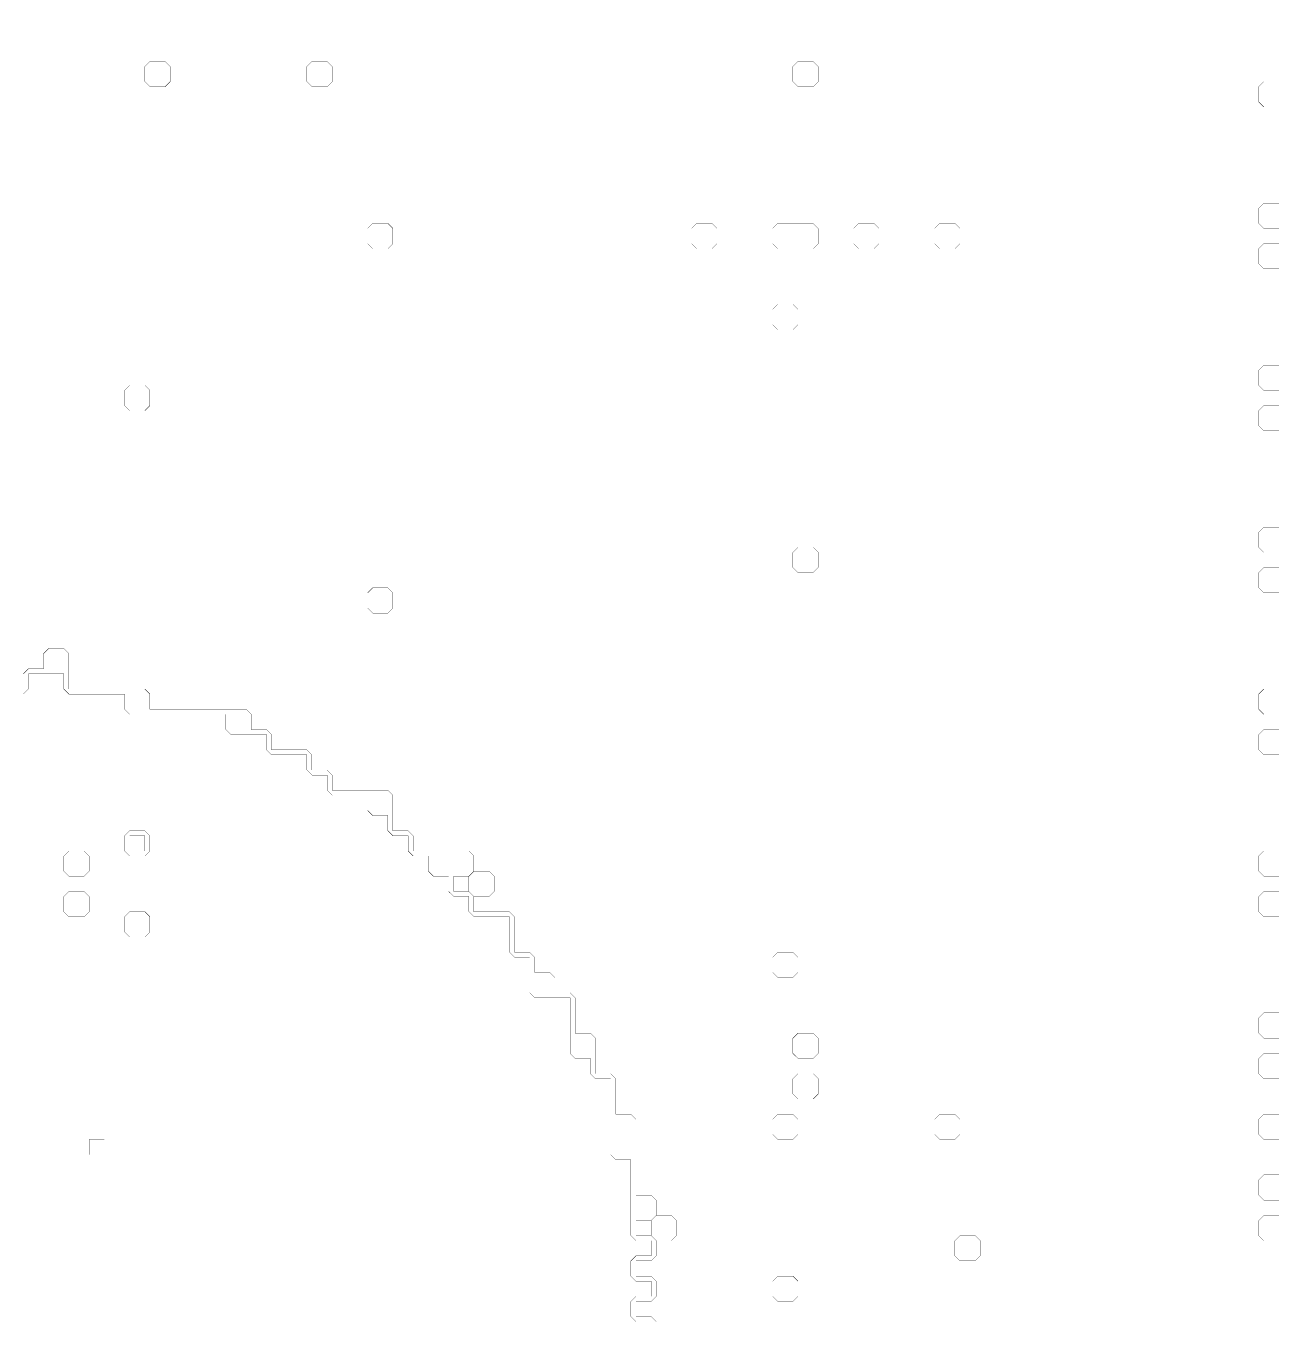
# Model space of a CAD drawing. Header units: metres. Extents: x 0 to 4990, y -4990 to 0.
# Drawn here: x 2573 to 4990, y -2495 to 0 of the extents above; entities that cross this region are included whole.
import ezdxf

# ---------------------------------------------------------------- set-up
doc = ezdxf.new("R2010")
doc.units = ezdxf.units.M
doc.layers.add('conductor', color=1, linetype='Continuous')
doc.layers.add('substrate', color=5, linetype='Continuous')

msp = doc.modelspace()

# ---------------------------------------------------------------- linework, layer by layer
at = {"layer": 'conductor', "const_width": 0.5}
msp.add_lwpolyline([(3750, -2500), (3740.234375, -2490.234375), (3740.234375, -2480.46875), (3740.234375, -2470.703125), (3740.234375, -2460.9375), (3750, -2451.171875), (3759.765625, -2451.171875), (3769.53125, -2451.171875), (3779.296875, -2451.171875), (3779.296875, -2441.40625), (3779.296875, -2431.640625), (3779.296875, -2421.875), (3769.53125, -2421.875), (3759.765625, -2421.875), (3750, -2421.875), (3740.234375, -2412.109375), (3740.234375, -2402.34375), (3740.234375, -2392.578125), (3740.234375, -2382.8125), (3750, -2373.046875), (3759.765625, -2373.046875), (3769.53125, -2373.046875), (3779.296875, -2373.046875), (3779.296875, -2363.28125), (3779.296875, -2353.515625), (3779.296875, -2343.75), (3769.53125, -2343.75), (3759.765625, -2343.75), (3750, -2343.75), (3740.234375, -2333.984375), (3740.234375, -2324.21875), (3740.234375, -2314.453125), (3740.234375, -2304.6875), (3740.234375, -2294.921875), (3740.234375, -2285.15625), (3740.234375, -2275.390625), (3740.234375, -2265.625), (3740.234375, -2255.859375), (3740.234375, -2246.09375), (3740.234375, -2236.328125), (3740.234375, -2226.5625), (3740.234375, -2216.796875), (3740.234375, -2207.03125), (3740.234375, -2197.265625), (3740.234375, -2187.5), (3730.46875, -2187.5), (3720.703125, -2187.5), (3710.9375, -2187.5), (3701.171875, -2177.734375), (3701.171875, -2167.96875), (3701.171875, -2158.203125), (3701.171875, -2148.4375), (3701.171875, -2138.671875), (3701.171875, -2128.90625), (3701.171875, -2119.140625), (3701.171875, -2109.375), (3701.171875, -2099.609375), (3701.171875, -2089.84375), (3701.171875, -2080.078125), (3701.171875, -2070.3125), (3701.171875, -2060.546875), (3701.171875, -2050.78125), (3701.171875, -2041.015625), (3701.171875, -2031.25), (3691.40625, -2031.25), (3681.640625, -2031.25), (3671.875, -2031.25), (3662.109375, -2021.484375), (3662.109375, -2011.71875), (3662.109375, -2001.953125), (3662.109375, -1992.1875), (3652.34375, -1992.1875), (3642.578125, -1992.1875), (3632.8125, -1992.1875), (3623.046875, -1982.421875), (3623.046875, -1972.65625), (3623.046875, -1962.890625), (3623.046875, -1953.125), (3623.046875, -1943.359375), (3623.046875, -1933.59375), (3623.046875, -1923.828125), (3623.046875, -1914.0625), (3623.046875, -1904.296875), (3623.046875, -1894.53125), (3623.046875, -1884.765625), (3623.046875, -1875), (3613.28125, -1875), (3603.515625, -1875), (3593.75, -1875), (3583.984375, -1875), (3574.21875, -1875), (3564.453125, -1875), (3554.6875, -1875), (3544.921875, -1865.234375), (3544.921875, -1855.46875), (3544.921875, -1845.703125), (3544.921875, -1835.9375), (3544.921875, -1826.171875), (3544.921875, -1816.40625), (3544.921875, -1806.640625), (3544.921875, -1796.875), (3535.15625, -1796.875), (3525.390625, -1796.875), (3515.625, -1796.875), (3505.859375, -1787.109375), (3505.859375, -1777.34375), (3505.859375, -1767.578125), (3505.859375, -1757.8125), (3505.859375, -1748.046875), (3505.859375, -1738.28125), (3505.859375, -1728.515625), (3505.859375, -1718.75), (3496.09375, -1718.75), (3486.328125, -1718.75), (3476.5625, -1718.75), (3466.796875, -1718.75), (3457.03125, -1718.75), (3447.265625, -1718.75), (3437.5, -1718.75), (3427.734375, -1708.984375), (3427.734375, -1699.21875), (3427.734375, -1689.453125), (3427.734375, -1679.6875), (3417.96875, -1679.6875), (3408.203125, -1679.6875), (3398.4375, -1679.6875), (3388.671875, -1669.921875), (3388.671875, -1660.15625), (3388.671875, -1650.390625), (3388.671875, -1640.625), (3378.90625, -1640.625), (3369.140625, -1640.625), (3359.375, -1640.625), (3349.609375, -1630.859375), (3349.609375, -1621.09375), (3349.609375, -1611.328125), (3349.609375, -1601.5625), (3339.84375, -1601.5625), (3330.078125, -1601.5625), (3320.3125, -1601.5625), (3310.546875, -1591.796875), (3310.546875, -1582.03125), (3310.546875, -1572.265625), (3310.546875, -1562.5), (3300.78125, -1562.5), (3291.015625, -1562.5), (3281.25, -1562.5), (3271.484375, -1552.734375), (3271.484375, -1542.96875), (3271.484375, -1533.203125), (3271.484375, -1523.4375), (3261.71875, -1523.4375), (3251.953125, -1523.4375), (3242.1875, -1523.4375), (3232.421875, -1513.671875), (3232.421875, -1503.90625), (3232.421875, -1494.140625), (3232.421875, -1484.375), (3222.65625, -1484.375), (3212.890625, -1484.375), (3203.125, -1484.375), (3193.359375, -1484.375), (3183.59375, -1484.375), (3173.828125, -1484.375), (3164.0625, -1484.375), (3154.296875, -1474.609375), (3154.296875, -1464.84375), (3154.296875, -1455.078125), (3154.296875, -1445.3125), (3144.53125, -1445.3125), (3134.765625, -1445.3125), (3125, -1445.3125), (3115.234375, -1435.546875), (3115.234375, -1425.78125), (3115.234375, -1416.015625), (3115.234375, -1406.25), (3105.46875, -1406.25), (3095.703125, -1406.25), (3085.9375, -1406.25), (3076.171875, -1406.25), (3066.40625, -1406.25), (3056.640625, -1406.25), (3046.875, -1406.25), (3037.109375, -1396.484375), (3037.109375, -1386.71875), (3037.109375, -1376.953125), (3037.109375, -1367.1875), (3027.34375, -1367.1875), (3017.578125, -1367.1875), (3007.8125, -1367.1875), (2998.046875, -1367.1875), (2988.28125, -1367.1875), (2978.515625, -1367.1875), (2968.75, -1367.1875), (2958.984375, -1357.421875), (2958.984375, -1347.65625), (2958.984375, -1337.890625), (2958.984375, -1328.125), (2949.21875, -1328.125), (2939.453125, -1328.125), (2929.6875, -1328.125), (2919.921875, -1328.125), (2910.15625, -1328.125), (2900.390625, -1328.125), (2890.625, -1328.125), (2880.859375, -1328.125), (2871.09375, -1328.125), (2861.328125, -1328.125), (2851.5625, -1328.125), (2841.796875, -1328.125), (2832.03125, -1328.125), (2822.265625, -1328.125), (2812.5, -1328.125), (2802.734375, -1328.125), (2792.96875, -1328.125), (2783.203125, -1328.125), (2773.4375, -1328.125), (2763.671875, -1318.359375), (2763.671875, -1308.59375), (2763.671875, -1298.828125), (2763.671875, -1289.0625), (2753.90625, -1289.0625), (2744.140625, -1289.0625), (2734.375, -1289.0625), (2724.609375, -1289.0625), (2714.84375, -1289.0625), (2705.078125, -1289.0625), (2695.3125, -1289.0625), (2685.546875, -1289.0625), (2675.78125, -1289.0625), (2666.015625, -1289.0625), (2656.25, -1289.0625), (2646.484375, -1279.296875), (2646.484375, -1269.53125), (2646.484375, -1259.765625), (2646.484375, -1250), (2636.71875, -1250), (2626.953125, -1250), (2617.1875, -1250), (2607.421875, -1250), (2597.65625, -1250), (2587.890625, -1250), (2578.125, -1250), (2578.125, -1259.765625), (2578.125, -1269.53125), (2578.125, -1279.296875), (2568.359375, -1289.0625)], dxfattribs=at)
for points in [[(2763.671875, -1562.5), (2773.4375, -1552.734375), (2783.203125, -1552.734375), (2792.96875, -1552.734375), (2802.734375, -1552.734375), (2812.5, -1562.5), (2812.5, -1572.265625), (2812.5, -1582.03125), (2812.5, -1591.796875), (2802.734375, -1601.5625), (2792.96875, -1601.5625), (2783.203125, -1601.5625), (2773.4375, -1601.5625), (2763.671875, -1591.796875), (2763.671875, -1582.03125), (2763.671875, -1572.265625)], [(2646.484375, -1601.5625), (2656.25, -1591.796875), (2666.015625, -1591.796875), (2675.78125, -1591.796875), (2685.546875, -1591.796875), (2695.3125, -1601.5625), (2695.3125, -1611.328125), (2695.3125, -1621.09375), (2695.3125, -1630.859375), (2685.546875, -1640.625), (2675.78125, -1640.625), (2666.015625, -1640.625), (2656.25, -1640.625), (2646.484375, -1630.859375), (2646.484375, -1621.09375), (2646.484375, -1611.328125)], [(2646.484375, -1679.6875), (2656.25, -1669.921875), (2666.015625, -1669.921875), (2675.78125, -1669.921875), (2685.546875, -1669.921875), (2695.3125, -1679.6875), (2695.3125, -1689.453125), (2695.3125, -1699.21875), (2695.3125, -1708.984375), (2685.546875, -1718.75), (2675.78125, -1718.75), (2666.015625, -1718.75), (2656.25, -1718.75), (2646.484375, -1708.984375), (2646.484375, -1699.21875), (2646.484375, -1689.453125)], [(2763.671875, -1718.75), (2773.4375, -1708.984375), (2783.203125, -1708.984375), (2792.96875, -1708.984375), (2802.734375, -1708.984375), (2812.5, -1718.75), (2812.5, -1728.515625), (2812.5, -1738.28125), (2812.5, -1748.046875), (2802.734375, -1757.8125), (2792.96875, -1757.8125), (2783.203125, -1757.8125), (2773.4375, -1757.8125), (2763.671875, -1748.046875), (2763.671875, -1738.28125), (2763.671875, -1728.515625)]]:
    msp.add_lwpolyline(points, close=True, dxfattribs=at)
at = {"layer": 'substrate', "const_width": 0.5}
for points in [[(4990.234375, -2500), (4990.234375, -2490.234375), (4990.234375, -2480.46875), (4990.234375, -2470.703125), (4990.234375, -2460.9375), (4990.234375, -2451.171875), (4990.234375, -2441.40625), (4990.234375, -2431.640625), (4990.234375, -2421.875), (4990.234375, -2412.109375), (4990.234375, -2402.34375), (4990.234375, -2392.578125), (4990.234375, -2382.8125), (4990.234375, -2373.046875), (4990.234375, -2363.28125), (4990.234375, -2353.515625), (4990.234375, -2343.75), (4980.46875, -2343.75), (4970.703125, -2343.75), (4960.9375, -2343.75), (4951.171875, -2333.984375), (4951.171875, -2324.21875), (4951.171875, -2314.453125), (4951.171875, -2304.6875), (4960.9375, -2294.921875), (4970.703125, -2294.921875), (4980.46875, -2294.921875), (4990.234375, -2294.921875), (4990.234375, -2285.15625), (4990.234375, -2275.390625), (4990.234375, -2265.625), (4980.46875, -2265.625), (4970.703125, -2265.625), (4960.9375, -2265.625), (4951.171875, -2255.859375), (4951.171875, -2246.09375), (4951.171875, -2236.328125), (4951.171875, -2226.5625), (4960.9375, -2216.796875), (4970.703125, -2216.796875), (4980.46875, -2216.796875), (4990.234375, -2216.796875), (4990.234375, -2207.03125), (4990.234375, -2197.265625), (4990.234375, -2187.5), (4990.234375, -2177.734375), (4990.234375, -2167.96875), (4990.234375, -2158.203125), (4990.234375, -2148.4375), (4980.46875, -2148.4375), (4970.703125, -2148.4375), (4960.9375, -2148.4375), (4951.171875, -2138.671875), (4951.171875, -2128.90625), (4951.171875, -2119.140625), (4951.171875, -2109.375), (4960.9375, -2099.609375), (4970.703125, -2099.609375), (4980.46875, -2099.609375), (4990.234375, -2099.609375), (4990.234375, -2089.84375), (4990.234375, -2080.078125), (4990.234375, -2070.3125), (4990.234375, -2060.546875), (4990.234375, -2050.78125), (4990.234375, -2041.015625), (4990.234375, -2031.25), (4980.46875, -2031.25), (4970.703125, -2031.25), (4960.9375, -2031.25), (4951.171875, -2021.484375), (4951.171875, -2011.71875), (4951.171875, -2001.953125), (4951.171875, -1992.1875), (4960.9375, -1982.421875), (4970.703125, -1982.421875), (4980.46875, -1982.421875), (4990.234375, -1982.421875), (4990.234375, -1972.65625), (4990.234375, -1962.890625), (4990.234375, -1953.125), (4980.46875, -1953.125), (4970.703125, -1953.125), (4960.9375, -1953.125), (4951.171875, -1943.359375), (4951.171875, -1933.59375), (4951.171875, -1923.828125), (4951.171875, -1914.0625), (4960.9375, -1904.296875), (4970.703125, -1904.296875), (4980.46875, -1904.296875), (4990.234375, -1904.296875), (4990.234375, -1894.53125), (4990.234375, -1884.765625), (4990.234375, -1875), (4990.234375, -1865.234375), (4990.234375, -1855.46875), (4990.234375, -1845.703125), (4990.234375, -1835.9375), (4990.234375, -1826.171875), (4990.234375, -1816.40625), (4990.234375, -1806.640625), (4990.234375, -1796.875), (4990.234375, -1787.109375), (4990.234375, -1777.34375), (4990.234375, -1767.578125), (4990.234375, -1757.8125), (4990.234375, -1748.046875), (4990.234375, -1738.28125), (4990.234375, -1728.515625), (4990.234375, -1718.75), (4980.46875, -1718.75), (4970.703125, -1718.75), (4960.9375, -1718.75), (4951.171875, -1708.984375), (4951.171875, -1699.21875), (4951.171875, -1689.453125), (4951.171875, -1679.6875), (4960.9375, -1669.921875), (4970.703125, -1669.921875), (4980.46875, -1669.921875), (4990.234375, -1669.921875), (4990.234375, -1660.15625), (4990.234375, -1650.390625), (4990.234375, -1640.625), (4980.46875, -1640.625), (4970.703125, -1640.625), (4960.9375, -1640.625), (4951.171875, -1630.859375), (4951.171875, -1621.09375), (4951.171875, -1611.328125), (4951.171875, -1601.5625), (4960.9375, -1591.796875), (4970.703125, -1591.796875), (4980.46875, -1591.796875), (4990.234375, -1591.796875), (4990.234375, -1582.03125), (4990.234375, -1572.265625), (4990.234375, -1562.5), (4990.234375, -1552.734375), (4990.234375, -1542.96875), (4990.234375, -1533.203125), (4990.234375, -1523.4375), (4990.234375, -1513.671875), (4990.234375, -1503.90625), (4990.234375, -1494.140625), (4990.234375, -1484.375), (4990.234375, -1474.609375), (4990.234375, -1464.84375), (4990.234375, -1455.078125), (4990.234375, -1445.3125), (4990.234375, -1435.546875), (4990.234375, -1425.78125), (4990.234375, -1416.015625), (4990.234375, -1406.25), (4980.46875, -1406.25), (4970.703125, -1406.25), (4960.9375, -1406.25), (4951.171875, -1396.484375), (4951.171875, -1386.71875), (4951.171875, -1376.953125), (4951.171875, -1367.1875), (4960.9375, -1357.421875), (4970.703125, -1357.421875), (4980.46875, -1357.421875), (4990.234375, -1357.421875), (4990.234375, -1347.65625), (4990.234375, -1337.890625), (4990.234375, -1328.125), (4980.46875, -1328.125), (4970.703125, -1328.125), (4960.9375, -1328.125), (4951.171875, -1318.359375), (4951.171875, -1308.59375), (4951.171875, -1298.828125), (4951.171875, -1289.0625), (4960.9375, -1279.296875), (4970.703125, -1279.296875), (4980.46875, -1279.296875), (4990.234375, -1279.296875), (4990.234375, -1269.53125), (4990.234375, -1259.765625), (4990.234375, -1250), (4990.234375, -1240.234375), (4990.234375, -1230.46875), (4990.234375, -1220.703125), (4990.234375, -1210.9375), (4990.234375, -1201.171875), (4990.234375, -1191.40625), (4990.234375, -1181.640625), (4990.234375, -1171.875), (4990.234375, -1162.109375), (4990.234375, -1152.34375), (4990.234375, -1142.578125), (4990.234375, -1132.8125), (4990.234375, -1123.046875), (4990.234375, -1113.28125), (4990.234375, -1103.515625), (4990.234375, -1093.75), (4980.46875, -1093.75), (4970.703125, -1093.75), (4960.9375, -1093.75), (4951.171875, -1083.984375), (4951.171875, -1074.21875), (4951.171875, -1064.453125), (4951.171875, -1054.6875), (4960.9375, -1044.921875), (4970.703125, -1044.921875), (4980.46875, -1044.921875), (4990.234375, -1044.921875), (4990.234375, -1035.15625), (4990.234375, -1025.390625), (4990.234375, -1015.625), (4980.46875, -1015.625), (4970.703125, -1015.625), (4960.9375, -1015.625), (4951.171875, -1005.859375), (4951.171875, -996.09375), (4951.171875, -986.328125), (4951.171875, -976.5625), (4960.9375, -966.796875), (4970.703125, -966.796875), (4980.46875, -966.796875), (4990.234375, -966.796875), (4990.234375, -957.03125), (4990.234375, -947.265625), (4990.234375, -937.5), (4990.234375, -927.734375), (4990.234375, -917.96875), (4990.234375, -908.203125), (4990.234375, -898.4375), (4990.234375, -888.671875), (4990.234375, -878.90625), (4990.234375, -869.140625), (4990.234375, -859.375), (4990.234375, -849.609375), (4990.234375, -839.84375), (4990.234375, -830.078125), (4990.234375, -820.3125), (4990.234375, -810.546875), (4990.234375, -800.78125), (4990.234375, -791.015625), (4990.234375, -781.25), (4980.46875, -781.25), (4970.703125, -781.25), (4960.9375, -781.25), (4951.171875, -771.484375), (4951.171875, -761.71875), (4951.171875, -751.953125), (4951.171875, -742.1875), (4960.9375, -732.421875), (4970.703125, -732.421875), (4980.46875, -732.421875), (4990.234375, -732.421875), (4990.234375, -722.65625), (4990.234375, -712.890625), (4990.234375, -703.125), (4980.46875, -703.125), (4970.703125, -703.125), (4960.9375, -703.125), (4951.171875, -693.359375), (4951.171875, -683.59375), (4951.171875, -673.828125), (4951.171875, -664.0625), (4960.9375, -654.296875), (4970.703125, -654.296875), (4980.46875, -654.296875), (4990.234375, -654.296875), (4990.234375, -644.53125), (4990.234375, -634.765625), (4990.234375, -625), (4990.234375, -615.234375), (4990.234375, -605.46875), (4990.234375, -595.703125), (4990.234375, -585.9375), (4990.234375, -576.171875), (4990.234375, -566.40625), (4990.234375, -556.640625), (4990.234375, -546.875), (4990.234375, -537.109375), (4990.234375, -527.34375), (4990.234375, -517.578125), (4990.234375, -507.8125), (4990.234375, -498.046875), (4990.234375, -488.28125), (4990.234375, -478.515625), (4990.234375, -468.75), (4980.46875, -468.75), (4970.703125, -468.75), (4960.9375, -468.75), (4951.171875, -458.984375), (4951.171875, -449.21875), (4951.171875, -439.453125), (4951.171875, -429.6875), (4960.9375, -419.921875), (4970.703125, -419.921875), (4980.46875, -419.921875), (4990.234375, -419.921875), (4990.234375, -410.15625), (4990.234375, -400.390625), (4990.234375, -390.625), (4980.46875, -390.625), (4970.703125, -390.625), (4960.9375, -390.625), (4951.171875, -380.859375), (4951.171875, -371.09375), (4951.171875, -361.328125), (4951.171875, -351.5625), (4960.9375, -341.796875), (4970.703125, -341.796875), (4980.46875, -341.796875), (4990.234375, -341.796875), (4990.234375, -332.03125), (4990.234375, -322.265625), (4990.234375, -312.5), (4990.234375, -302.734375), (4990.234375, -292.96875), (4990.234375, -283.203125), (4990.234375, -273.4375), (4990.234375, -263.671875), (4990.234375, -253.90625), (4990.234375, -244.140625), (4990.234375, -234.375), (4990.234375, -224.609375), (4990.234375, -214.84375), (4990.234375, -205.078125), (4990.234375, -195.3125), (4990.234375, -185.546875), (4990.234375, -175.78125), (4990.234375, -166.015625), (4990.234375, -156.25), (4980.46875, -156.25), (4970.703125, -156.25), (4960.9375, -156.25), (4951.171875, -146.484375), (4951.171875, -136.71875), (4951.171875, -126.953125), (4951.171875, -117.1875), (4960.9375, -107.421875), (4970.703125, -107.421875), (4980.46875, -107.421875), (4990.234375, -107.421875), (4990.234375, -97.65625), (4990.234375, -87.890625), (4990.234375, -78.125), (4990.234375, -68.359375), (4990.234375, -58.59375), (4990.234375, -48.828125), (4990.234375, -39.0625), (4990.234375, -29.296875), (4990.234375, -19.53125), (4990.234375, -9.765625), (4990.234375, 0), (4980.46875, 0), (4970.703125, 0), (4960.9375, 0), (4951.171875, 0), (4941.40625, 0), (4931.640625, 0), (4921.875, 0), (4912.109375, 0), (4902.34375, 0), (4892.578125, 0), (4882.8125, 0), (4873.046875, 0), (4863.28125, 0), (4853.515625, 0), (4843.75, 0), (4833.984375, 0), (4824.21875, 0), (4814.453125, 0), (4804.6875, 0), (4794.921875, 0), (4785.15625, 0), (4775.390625, 0), (4765.625, 0), (4755.859375, 0), (4746.09375, 0), (4736.328125, 0), (4726.5625, 0), (4716.796875, 0), (4707.03125, 0), (4697.265625, 0), (4687.5, 0), (4677.734375, 0), (4667.96875, 0), (4658.203125, 0), (4648.4375, 0), (4638.671875, 0), (4628.90625, 0), (4619.140625, 0), (4609.375, 0), (4599.609375, 0), (4589.84375, 0), (4580.078125, 0), (4570.3125, 0), (4560.546875, 0), (4550.78125, 0), (4541.015625, 0), (4531.25, 0), (4521.484375, 0), (4511.71875, 0), (4501.953125, 0), (4492.1875, 0), (4482.421875, 0), (4472.65625, 0), (4462.890625, 0), (4453.125, 0), (4443.359375, 0), (4433.59375, 0), (4423.828125, 0), (4414.0625, 0), (4404.296875, 0), (4394.53125, 0), (4384.765625, 0), (4375, 0), (4365.234375, 0), (4355.46875, 0), (4345.703125, 0), (4335.9375, 0), (4326.171875, 0), (4316.40625, 0), (4306.640625, 0), (4296.875, 0), (4287.109375, 0), (4277.34375, 0), (4267.578125, 0), (4257.8125, 0), (4248.046875, 0), (4238.28125, 0), (4228.515625, 0), (4218.75, 0), (4208.984375, 0), (4199.21875, 0), (4189.453125, 0), (4179.6875, 0), (4169.921875, 0), (4160.15625, 0), (4150.390625, 0), (4140.625, 0), (4130.859375, 0), (4121.09375, 0), (4111.328125, 0), (4101.5625, 0), (4091.796875, 0), (4082.03125, 0), (4072.265625, 0), (4062.5, 0), (4052.734375, 0), (4042.96875, 0), (4033.203125, 0), (4023.4375, 0), (4013.671875, 0), (4003.90625, 0), (3994.140625, 0), (3984.375, 0), (3974.609375, 0), (3964.84375, 0), (3955.078125, 0), (3945.3125, 0), (3935.546875, 0), (3925.78125, 0), (3916.015625, 0), (3906.25, 0), (3896.484375, 0), (3886.71875, 0), (3876.953125, 0), (3867.1875, 0), (3857.421875, 0), (3847.65625, 0), (3837.890625, 0), (3828.125, 0), (3818.359375, 0), (3808.59375, 0), (3798.828125, 0), (3789.0625, 0), (3779.296875, 0), (3769.53125, 0), (3759.765625, 0), (3750, 0), (3740.234375, 0), (3730.46875, 0), (3720.703125, 0), (3710.9375, 0), (3701.171875, 0), (3691.40625, 0), (3681.640625, 0), (3671.875, 0), (3662.109375, 0), (3652.34375, 0), (3642.578125, 0), (3632.8125, 0), (3623.046875, 0), (3613.28125, 0), (3603.515625, 0), (3593.75, 0), (3583.984375, 0), (3574.21875, 0), (3564.453125, 0), (3554.6875, 0), (3544.921875, 0), (3535.15625, 0), (3525.390625, 0), (3515.625, 0), (3505.859375, 0), (3496.09375, 0), (3486.328125, 0), (3476.5625, 0), (3466.796875, 0), (3457.03125, 0), (3447.265625, 0), (3437.5, 0), (3427.734375, 0), (3417.96875, 0), (3408.203125, 0), (3398.4375, 0), (3388.671875, 0), (3378.90625, 0), (3369.140625, 0), (3359.375, 0), (3349.609375, 0), (3339.84375, 0), (3330.078125, 0), (3320.3125, 0), (3310.546875, 0), (3300.78125, 0), (3291.015625, 0), (3281.25, 0), (3271.484375, 0), (3261.71875, 0), (3251.953125, 0), (3242.1875, 0), (3232.421875, 0), (3222.65625, 0), (3212.890625, 0), (3203.125, 0), (3193.359375, 0), (3183.59375, 0), (3173.828125, 0), (3164.0625, 0), (3154.296875, 0), (3144.53125, 0), (3134.765625, 0), (3125, 0), (3115.234375, 0), (3105.46875, 0), (3095.703125, 0), (3085.9375, 0), (3076.171875, 0), (3066.40625, 0), (3056.640625, 0), (3046.875, 0), (3037.109375, 0), (3027.34375, 0), (3017.578125, 0), (3007.8125, 0), (2998.046875, 0), (2988.28125, 0), (2978.515625, 0), (2968.75, 0), (2958.984375, 0), (2949.21875, 0), (2939.453125, 0), (2929.6875, 0), (2919.921875, 0), (2910.15625, 0), (2900.390625, 0), (2890.625, 0), (2880.859375, 0), (2871.09375, 0), (2861.328125, 0), (2851.5625, 0), (2841.796875, 0), (2832.03125, 0), (2822.265625, 0), (2812.5, 0), (2802.734375, 0), (2792.96875, 0), (2783.203125, 0), (2773.4375, 0), (2763.671875, 0), (2753.90625, 0), (2744.140625, 0), (2734.375, 0), (2724.609375, 0), (2714.84375, 0), (2705.078125, 0), (2695.3125, 0), (2685.546875, 0), (2675.78125, 0), (2666.015625, 0), (2656.25, 0), (2646.484375, 0), (2636.71875, 0), (2626.953125, 0), (2617.1875, 0), (2607.421875, 0), (2597.65625, 0), (2587.890625, 0), (2578.125, 0), (2568.359375, 0)], [(2568.359375, -1250), (2578.125, -1240.234375), (2587.890625, -1240.234375), (2597.65625, -1240.234375), (2607.421875, -1240.234375), (2607.421875, -1230.46875), (2607.421875, -1220.703125), (2607.421875, -1210.9375), (2617.1875, -1201.171875), (2626.953125, -1201.171875), (2636.71875, -1201.171875), (2646.484375, -1201.171875), (2656.25, -1210.9375), (2656.25, -1220.703125), (2656.25, -1230.46875), (2656.25, -1240.234375), (2656.25, -1250), (2656.25, -1259.765625), (2656.25, -1269.53125), (2656.25, -1279.296875), (2666.015625, -1279.296875), (2675.78125, -1279.296875), (2685.546875, -1279.296875), (2695.3125, -1279.296875), (2705.078125, -1279.296875), (2714.84375, -1279.296875), (2724.609375, -1279.296875), (2734.375, -1279.296875), (2744.140625, -1279.296875), (2753.90625, -1279.296875), (2763.671875, -1279.296875), (2773.4375, -1279.296875), (2783.203125, -1279.296875), (2792.96875, -1279.296875), (2802.734375, -1279.296875), (2812.5, -1289.0625), (2812.5, -1298.828125), (2812.5, -1308.59375), (2812.5, -1318.359375), (2822.265625, -1318.359375), (2832.03125, -1318.359375), (2841.796875, -1318.359375), (2851.5625, -1318.359375), (2861.328125, -1318.359375), (2871.09375, -1318.359375), (2880.859375, -1318.359375), (2890.625, -1318.359375), (2900.390625, -1318.359375), (2910.15625, -1318.359375), (2919.921875, -1318.359375), (2929.6875, -1318.359375), (2939.453125, -1318.359375), (2949.21875, -1318.359375), (2958.984375, -1318.359375), (2968.75, -1318.359375), (2978.515625, -1318.359375), (2988.28125, -1318.359375), (2998.046875, -1318.359375), (3007.8125, -1328.125), (3007.8125, -1337.890625), (3007.8125, -1347.65625), (3007.8125, -1357.421875), (3017.578125, -1357.421875), (3027.34375, -1357.421875), (3037.109375, -1357.421875), (3046.875, -1367.1875), (3046.875, -1376.953125), (3046.875, -1386.71875), (3046.875, -1396.484375), (3056.640625, -1396.484375), (3066.40625, -1396.484375), (3076.171875, -1396.484375), (3085.9375, -1396.484375), (3095.703125, -1396.484375), (3105.46875, -1396.484375), (3115.234375, -1396.484375), (3125, -1406.25), (3125, -1416.015625), (3125, -1425.78125), (3125, -1435.546875), (3134.765625, -1435.546875), (3144.53125, -1435.546875), (3154.296875, -1435.546875), (3164.0625, -1445.3125), (3164.0625, -1455.078125), (3164.0625, -1464.84375), (3164.0625, -1474.609375), (3173.828125, -1474.609375), (3183.59375, -1474.609375), (3193.359375, -1474.609375), (3203.125, -1474.609375), (3212.890625, -1474.609375), (3222.65625, -1474.609375), (3232.421875, -1474.609375), (3242.1875, -1474.609375), (3251.953125, -1474.609375), (3261.71875, -1474.609375), (3271.484375, -1474.609375), (3281.25, -1484.375), (3281.25, -1494.140625), (3281.25, -1503.90625), (3281.25, -1513.671875), (3281.25, -1523.4375), (3281.25, -1533.203125), (3281.25, -1542.96875), (3281.25, -1552.734375), (3291.015625, -1552.734375), (3300.78125, -1552.734375), (3310.546875, -1552.734375), (3320.3125, -1562.5), (3320.3125, -1572.265625), (3320.3125, -1582.03125), (3320.3125, -1591.796875), (3330.078125, -1591.796875), (3339.84375, -1591.796875), (3349.609375, -1591.796875), (3359.375, -1591.796875), (3369.140625, -1591.796875), (3378.90625, -1591.796875), (3388.671875, -1591.796875), (3398.4375, -1591.796875), (3408.203125, -1591.796875), (3417.96875, -1591.796875), (3427.734375, -1591.796875), (3437.5, -1601.5625), (3437.5, -1611.328125), (3437.5, -1621.09375), (3437.5, -1630.859375), (3427.734375, -1640.625), (3417.96875, -1640.625), (3408.203125, -1640.625), (3398.4375, -1640.625), (3398.4375, -1650.390625), (3398.4375, -1660.15625), (3398.4375, -1669.921875), (3408.203125, -1669.921875), (3417.96875, -1669.921875), (3427.734375, -1669.921875), (3437.5, -1679.6875), (3437.5, -1689.453125), (3437.5, -1699.21875), (3437.5, -1708.984375), (3447.265625, -1708.984375), (3457.03125, -1708.984375), (3466.796875, -1708.984375), (3476.5625, -1708.984375), (3486.328125, -1708.984375), (3496.09375, -1708.984375), (3505.859375, -1708.984375), (3515.625, -1718.75), (3515.625, -1728.515625), (3515.625, -1738.28125), (3515.625, -1748.046875), (3515.625, -1757.8125), (3515.625, -1767.578125), (3515.625, -1777.34375), (3515.625, -1787.109375), (3525.390625, -1787.109375), (3535.15625, -1787.109375), (3544.921875, -1787.109375), (3554.6875, -1796.875), (3554.6875, -1806.640625), (3554.6875, -1816.40625), (3554.6875, -1826.171875), (3564.453125, -1826.171875), (3574.21875, -1826.171875), (3583.984375, -1826.171875), (3593.75, -1835.9375), (3593.75, -1845.703125), (3593.75, -1855.46875), (3593.75, -1865.234375), (3603.515625, -1865.234375), (3613.28125, -1865.234375), (3623.046875, -1865.234375), (3632.8125, -1875), (3632.8125, -1884.765625), (3632.8125, -1894.53125), (3632.8125, -1904.296875), (3632.8125, -1914.0625), (3632.8125, -1923.828125), (3632.8125, -1933.59375), (3632.8125, -1943.359375), (3642.578125, -1943.359375), (3652.34375, -1943.359375), (3662.109375, -1943.359375), (3671.875, -1953.125), (3671.875, -1962.890625), (3671.875, -1972.65625), (3671.875, -1982.421875), (3671.875, -1992.1875), (3671.875, -2001.953125), (3671.875, -2011.71875), (3671.875, -2021.484375), (3681.640625, -2021.484375), (3691.40625, -2021.484375), (3701.171875, -2021.484375), (3710.9375, -2031.25), (3710.9375, -2041.015625), (3710.9375, -2050.78125), (3710.9375, -2060.546875), (3710.9375, -2070.3125), (3710.9375, -2080.078125), (3710.9375, -2089.84375), (3710.9375, -2099.609375), (3720.703125, -2099.609375), (3730.46875, -2099.609375), (3740.234375, -2099.609375), (3750, -2109.375), (3750, -2119.140625), (3750, -2128.90625), (3750, -2138.671875), (3750, -2148.4375), (3750, -2158.203125), (3750, -2167.96875), (3750, -2177.734375), (3750, -2187.5), (3750, -2197.265625), (3750, -2207.03125), (3750, -2216.796875), (3750, -2226.5625), (3750, -2236.328125), (3750, -2246.09375), (3750, -2255.859375), (3759.765625, -2255.859375), (3769.53125, -2255.859375), (3779.296875, -2255.859375), (3789.0625, -2265.625), (3789.0625, -2275.390625), (3789.0625, -2285.15625), (3789.0625, -2294.921875), (3779.296875, -2304.6875), (3769.53125, -2304.6875), (3759.765625, -2304.6875), (3750, -2304.6875), (3750, -2314.453125), (3750, -2324.21875), (3750, -2333.984375), (3759.765625, -2333.984375), (3769.53125, -2333.984375), (3779.296875, -2333.984375), (3789.0625, -2343.75), (3789.0625, -2353.515625), (3789.0625, -2363.28125), (3789.0625, -2373.046875), (3779.296875, -2382.8125), (3769.53125, -2382.8125), (3759.765625, -2382.8125), (3750, -2382.8125), (3750, -2392.578125), (3750, -2402.34375), (3750, -2412.109375), (3759.765625, -2412.109375), (3769.53125, -2412.109375), (3779.296875, -2412.109375), (3789.0625, -2421.875), (3789.0625, -2431.640625), (3789.0625, -2441.40625), (3789.0625, -2451.171875), (3779.296875, -2460.9375), (3769.53125, -2460.9375), (3759.765625, -2460.9375), (3750, -2460.9375), (3750, -2470.703125), (3750, -2480.46875), (3750, -2490.234375), (3759.765625, -2490.234375), (3769.53125, -2490.234375), (3779.296875, -2490.234375), (3789.0625, -2500)]]:
    msp.add_lwpolyline(points, dxfattribs=at)
for points in [[(2802.734375, -78.125), (2812.5, -68.359375), (2822.265625, -68.359375), (2832.03125, -68.359375), (2841.796875, -68.359375), (2851.5625, -78.125), (2851.5625, -87.890625), (2851.5625, -97.65625), (2851.5625, -107.421875), (2841.796875, -117.1875), (2832.03125, -117.1875), (2822.265625, -117.1875), (2812.5, -117.1875), (2802.734375, -107.421875), (2802.734375, -97.65625), (2802.734375, -87.890625)], [(3115.234375, -78.125), (3125, -68.359375), (3134.765625, -68.359375), (3144.53125, -68.359375), (3154.296875, -68.359375), (3164.0625, -78.125), (3164.0625, -87.890625), (3164.0625, -97.65625), (3164.0625, -107.421875), (3154.296875, -117.1875), (3144.53125, -117.1875), (3134.765625, -117.1875), (3125, -117.1875), (3115.234375, -107.421875), (3115.234375, -97.65625), (3115.234375, -87.890625)], [(4052.734375, -78.125), (4062.5, -68.359375), (4072.265625, -68.359375), (4082.03125, -68.359375), (4091.796875, -68.359375), (4101.5625, -78.125), (4101.5625, -87.890625), (4101.5625, -97.65625), (4101.5625, -107.421875), (4091.796875, -117.1875), (4082.03125, -117.1875), (4072.265625, -117.1875), (4062.5, -117.1875), (4052.734375, -107.421875), (4052.734375, -97.65625), (4052.734375, -87.890625)], [(3232.421875, -390.625), (3242.1875, -380.859375), (3251.953125, -380.859375), (3261.71875, -380.859375), (3271.484375, -380.859375), (3281.25, -390.625), (3281.25, -400.390625), (3281.25, -410.15625), (3281.25, -419.921875), (3271.484375, -429.6875), (3261.71875, -429.6875), (3251.953125, -429.6875), (3242.1875, -429.6875), (3232.421875, -419.921875), (3232.421875, -410.15625), (3232.421875, -400.390625)], [(3857.421875, -390.625), (3867.1875, -380.859375), (3876.953125, -380.859375), (3886.71875, -380.859375), (3896.484375, -380.859375), (3906.25, -390.625), (3906.25, -400.390625), (3906.25, -410.15625), (3906.25, -419.921875), (3896.484375, -429.6875), (3886.71875, -429.6875), (3876.953125, -429.6875), (3867.1875, -429.6875), (3857.421875, -419.921875), (3857.421875, -410.15625), (3857.421875, -400.390625)], [(4013.671875, -390.625), (4023.4375, -380.859375), (4033.203125, -380.859375), (4042.96875, -380.859375), (4052.734375, -380.859375), (4062.5, -380.859375), (4072.265625, -380.859375), (4082.03125, -380.859375), (4091.796875, -380.859375), (4101.5625, -390.625), (4101.5625, -400.390625), (4101.5625, -410.15625), (4101.5625, -419.921875), (4091.796875, -429.6875), (4082.03125, -429.6875), (4072.265625, -429.6875), (4062.5, -429.6875), (4052.734375, -429.6875), (4042.96875, -429.6875), (4033.203125, -429.6875), (4023.4375, -429.6875), (4013.671875, -419.921875), (4013.671875, -410.15625), (4013.671875, -400.390625)], [(4169.921875, -390.625), (4179.6875, -380.859375), (4189.453125, -380.859375), (4199.21875, -380.859375), (4208.984375, -380.859375), (4218.75, -390.625), (4218.75, -400.390625), (4218.75, -410.15625), (4218.75, -419.921875), (4208.984375, -429.6875), (4199.21875, -429.6875), (4189.453125, -429.6875), (4179.6875, -429.6875), (4169.921875, -419.921875), (4169.921875, -410.15625), (4169.921875, -400.390625)], [(4326.171875, -390.625), (4335.9375, -380.859375), (4345.703125, -380.859375), (4355.46875, -380.859375), (4365.234375, -380.859375), (4375, -390.625), (4375, -400.390625), (4375, -410.15625), (4375, -419.921875), (4365.234375, -429.6875), (4355.46875, -429.6875), (4345.703125, -429.6875), (4335.9375, -429.6875), (4326.171875, -419.921875), (4326.171875, -410.15625), (4326.171875, -400.390625)], [(4013.671875, -546.875), (4023.4375, -537.109375), (4033.203125, -537.109375), (4042.96875, -537.109375), (4052.734375, -537.109375), (4062.5, -546.875), (4062.5, -556.640625), (4062.5, -566.40625), (4062.5, -576.171875), (4052.734375, -585.9375), (4042.96875, -585.9375), (4033.203125, -585.9375), (4023.4375, -585.9375), (4013.671875, -576.171875), (4013.671875, -566.40625), (4013.671875, -556.640625)], [(2763.671875, -703.125), (2773.4375, -693.359375), (2783.203125, -693.359375), (2792.96875, -693.359375), (2802.734375, -693.359375), (2812.5, -703.125), (2812.5, -712.890625), (2812.5, -722.65625), (2812.5, -732.421875), (2802.734375, -742.1875), (2792.96875, -742.1875), (2783.203125, -742.1875), (2773.4375, -742.1875), (2763.671875, -732.421875), (2763.671875, -722.65625), (2763.671875, -712.890625)], [(4052.734375, -1015.625), (4062.5, -1005.859375), (4072.265625, -1005.859375), (4082.03125, -1005.859375), (4091.796875, -1005.859375), (4101.5625, -1015.625), (4101.5625, -1025.390625), (4101.5625, -1035.15625), (4101.5625, -1044.921875), (4091.796875, -1054.6875), (4082.03125, -1054.6875), (4072.265625, -1054.6875), (4062.5, -1054.6875), (4052.734375, -1044.921875), (4052.734375, -1035.15625), (4052.734375, -1025.390625)], [(3232.421875, -1093.75), (3242.1875, -1083.984375), (3251.953125, -1083.984375), (3261.71875, -1083.984375), (3271.484375, -1083.984375), (3281.25, -1093.75), (3281.25, -1103.515625), (3281.25, -1113.28125), (3281.25, -1123.046875), (3271.484375, -1132.8125), (3261.71875, -1132.8125), (3251.953125, -1132.8125), (3242.1875, -1132.8125), (3232.421875, -1123.046875), (3232.421875, -1113.28125), (3232.421875, -1103.515625)], [(2773.4375, -1562.5), (2773.4375, -1572.265625), (2773.4375, -1582.03125), (2773.4375, -1591.796875), (2783.203125, -1591.796875), (2792.96875, -1591.796875), (2802.734375, -1591.796875), (2802.734375, -1582.03125), (2802.734375, -1572.265625), (2802.734375, -1562.5), (2792.96875, -1562.5), (2783.203125, -1562.5)], [(3427.734375, -1640.625), (3437.5, -1630.859375), (3447.265625, -1630.859375), (3457.03125, -1630.859375), (3466.796875, -1630.859375), (3476.5625, -1640.625), (3476.5625, -1650.390625), (3476.5625, -1660.15625), (3476.5625, -1669.921875), (3466.796875, -1679.6875), (3457.03125, -1679.6875), (3447.265625, -1679.6875), (3437.5, -1679.6875), (3427.734375, -1669.921875), (3427.734375, -1660.15625), (3427.734375, -1650.390625)], [(4013.671875, -1796.875), (4023.4375, -1787.109375), (4033.203125, -1787.109375), (4042.96875, -1787.109375), (4052.734375, -1787.109375), (4062.5, -1796.875), (4062.5, -1806.640625), (4062.5, -1816.40625), (4062.5, -1826.171875), (4052.734375, -1835.9375), (4042.96875, -1835.9375), (4033.203125, -1835.9375), (4023.4375, -1835.9375), (4013.671875, -1826.171875), (4013.671875, -1816.40625), (4013.671875, -1806.640625)], [(4052.734375, -1953.125), (4062.5, -1943.359375), (4072.265625, -1943.359375), (4082.03125, -1943.359375), (4091.796875, -1943.359375), (4101.5625, -1953.125), (4101.5625, -1962.890625), (4101.5625, -1972.65625), (4101.5625, -1982.421875), (4091.796875, -1992.1875), (4082.03125, -1992.1875), (4072.265625, -1992.1875), (4062.5, -1992.1875), (4052.734375, -1982.421875), (4052.734375, -1972.65625), (4052.734375, -1962.890625)], [(4052.734375, -2031.25), (4062.5, -2021.484375), (4072.265625, -2021.484375), (4082.03125, -2021.484375), (4091.796875, -2021.484375), (4101.5625, -2031.25), (4101.5625, -2041.015625), (4101.5625, -2050.78125), (4101.5625, -2060.546875), (4091.796875, -2070.3125), (4082.03125, -2070.3125), (4072.265625, -2070.3125), (4062.5, -2070.3125), (4052.734375, -2060.546875), (4052.734375, -2050.78125), (4052.734375, -2041.015625)], [(4013.671875, -2109.375), (4023.4375, -2099.609375), (4033.203125, -2099.609375), (4042.96875, -2099.609375), (4052.734375, -2099.609375), (4062.5, -2109.375), (4062.5, -2119.140625), (4062.5, -2128.90625), (4062.5, -2138.671875), (4052.734375, -2148.4375), (4042.96875, -2148.4375), (4033.203125, -2148.4375), (4023.4375, -2148.4375), (4013.671875, -2138.671875), (4013.671875, -2128.90625), (4013.671875, -2119.140625)], [(4326.171875, -2109.375), (4335.9375, -2099.609375), (4345.703125, -2099.609375), (4355.46875, -2099.609375), (4365.234375, -2099.609375), (4375, -2109.375), (4375, -2119.140625), (4375, -2128.90625), (4375, -2138.671875), (4365.234375, -2148.4375), (4355.46875, -2148.4375), (4345.703125, -2148.4375), (4335.9375, -2148.4375), (4326.171875, -2138.671875), (4326.171875, -2128.90625), (4326.171875, -2119.140625)], [(2695.3125, -2148.4375), (2695.3125, -2158.203125), (2695.3125, -2167.96875), (2695.3125, -2177.734375), (2705.078125, -2177.734375), (2714.84375, -2177.734375), (2724.609375, -2177.734375), (2724.609375, -2167.96875), (2724.609375, -2158.203125), (2724.609375, -2148.4375), (2714.84375, -2148.4375), (2705.078125, -2148.4375)], [(3779.296875, -2304.6875), (3789.0625, -2294.921875), (3798.828125, -2294.921875), (3808.59375, -2294.921875), (3818.359375, -2294.921875), (3828.125, -2304.6875), (3828.125, -2314.453125), (3828.125, -2324.21875), (3828.125, -2333.984375), (3818.359375, -2343.75), (3808.59375, -2343.75), (3798.828125, -2343.75), (3789.0625, -2343.75), (3779.296875, -2333.984375), (3779.296875, -2324.21875), (3779.296875, -2314.453125)], [(4365.234375, -2343.75), (4375, -2333.984375), (4384.765625, -2333.984375), (4394.53125, -2333.984375), (4404.296875, -2333.984375), (4414.0625, -2343.75), (4414.0625, -2353.515625), (4414.0625, -2363.28125), (4414.0625, -2373.046875), (4404.296875, -2382.8125), (4394.53125, -2382.8125), (4384.765625, -2382.8125), (4375, -2382.8125), (4365.234375, -2373.046875), (4365.234375, -2363.28125), (4365.234375, -2353.515625)], [(4013.671875, -2421.875), (4023.4375, -2412.109375), (4033.203125, -2412.109375), (4042.96875, -2412.109375), (4052.734375, -2412.109375), (4062.5, -2421.875), (4062.5, -2431.640625), (4062.5, -2441.40625), (4062.5, -2451.171875), (4052.734375, -2460.9375), (4042.96875, -2460.9375), (4033.203125, -2460.9375), (4023.4375, -2460.9375), (4013.671875, -2451.171875), (4013.671875, -2441.40625), (4013.671875, -2431.640625)]]:
    msp.add_lwpolyline(points, close=True, dxfattribs=at)

doc.saveas('drawing.dxf')
